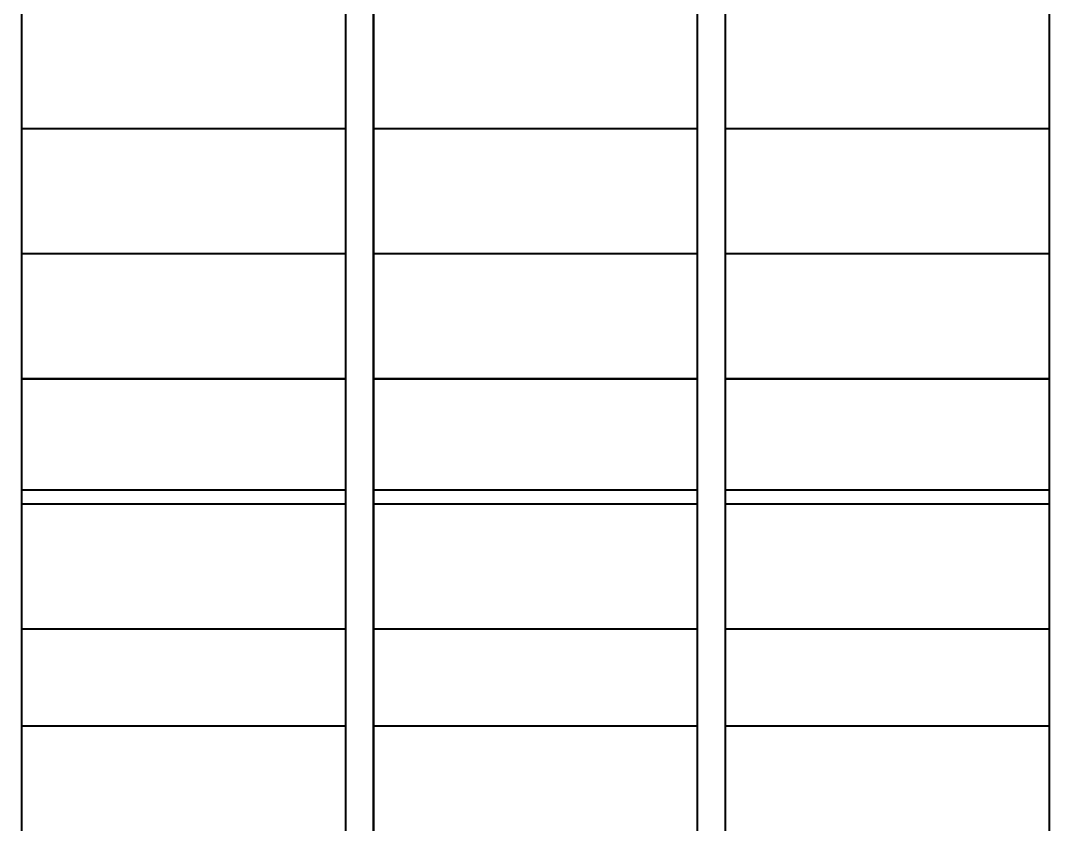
# Model space of a CAD drawing. Header units: metres. Extents: x 0 to 8.5, y 0 to 11.
# Drawn here: x 0.092 to 3.605, y 5.5 to 8.242 of the extents above; entities that cross this region are included whole.
import ezdxf

# ---------------------------------------------------------------- set-up
doc = ezdxf.new("R2010")
doc.units = ezdxf.units.M

msp = doc.modelspace()

# ---------------------------------------------------------------- linework, layer by layer
at = {"color": 7, "const_width": 0.00694}
for points in [[(0.0955, 7.8735), (1.2007, 7.8735), (1.2007, 8.3003), (0.0955, 8.3003), (0.0955, 7.8735)], [(0.0955, 7.8735), (1.2007, 7.8735), (1.2007, 8.3003), (0.0955, 8.3003), (0.0955, 7.8735)], [(0.0955, 7.8735), (1.2007, 7.8735), (1.2007, 8.3003), (0.0955, 8.3003), (0.0955, 7.8735)], [(0.0955, 7.8735), (1.2007, 7.8735), (1.2007, 8.3003), (0.0955, 8.3003), (0.0955, 7.8735)], [(1.2961, 7.8735), (2.4013, 7.8735), (2.4013, 8.3003), (1.2961, 8.3003), (1.2961, 7.8735)], [(1.2961, 7.8735), (2.4013, 7.8735), (2.4013, 8.3003), (1.2961, 8.3003), (1.2961, 7.8735)], [(1.2961, 7.8735), (2.4013, 7.8735), (2.4013, 8.3003), (1.2961, 8.3003), (1.2961, 7.8735)], [(1.2961, 7.8735), (2.4013, 7.8735), (2.4013, 8.3003), (1.2961, 8.3003), (1.2961, 7.8735)], [(2.4968, 7.8735), (3.6019, 7.8735), (3.6019, 8.3003), (2.4968, 8.3003), (2.4968, 7.8735)], [(2.4968, 7.8735), (3.6019, 7.8735), (3.6019, 8.3003), (2.4968, 8.3003), (2.4968, 7.8735)], [(2.4968, 7.8735), (3.6019, 7.8735), (3.6019, 8.3003), (2.4968, 8.3003), (2.4968, 7.8735)], [(2.4968, 7.8735), (3.6019, 7.8735), (3.6019, 8.3003), (2.4968, 8.3003), (2.4968, 7.8735)], [(0.0955, 7.4467), (1.2007, 7.4467), (1.2007, 7.8735), (0.0955, 7.8735), (0.0955, 7.4467)], [(0.0955, 7.4467), (1.2007, 7.4467), (1.2007, 7.8735), (0.0955, 7.8735), (0.0955, 7.4467)], [(0.0955, 7.4467), (1.2007, 7.4467), (1.2007, 7.8735), (0.0955, 7.8735), (0.0955, 7.4467)], [(0.0955, 7.4467), (1.2007, 7.4467), (1.2007, 7.8735), (0.0955, 7.8735), (0.0955, 7.4467)], [(1.2961, 7.4467), (2.4013, 7.4467), (2.4013, 7.8735), (1.2961, 7.8735), (1.2961, 7.4467)], [(1.2961, 7.4467), (2.4013, 7.4467), (2.4013, 7.8735), (1.2961, 7.8735), (1.2961, 7.4467)], [(1.2961, 7.4467), (2.4013, 7.4467), (2.4013, 7.8735), (1.2961, 7.8735), (1.2961, 7.4467)], [(1.2961, 7.4467), (2.4013, 7.4467), (2.4013, 7.8735), (1.2961, 7.8735), (1.2961, 7.4467)], [(2.4968, 7.4467), (3.6019, 7.4467), (3.6019, 7.8735), (2.4968, 7.8735), (2.4968, 7.4467)], [(2.4968, 7.4467), (3.6019, 7.4467), (3.6019, 7.8735), (2.4968, 7.8735), (2.4968, 7.4467)], [(2.4968, 7.4467), (3.6019, 7.4467), (3.6019, 7.8735), (2.4968, 7.8735), (2.4968, 7.4467)], [(2.4968, 7.4467), (3.6019, 7.4467), (3.6019, 7.8735), (2.4968, 7.8735), (2.4968, 7.4467)], [(0.0955, 6.6411), (1.2007, 6.6411), (1.2007, 7.4467), (0.0955, 7.4467), (0.0955, 6.6411)], [(0.0955, 6.6411), (1.2007, 6.6411), (1.2007, 7.4467), (0.0955, 7.4467), (0.0955, 6.6411)], [(0.0955, 7.0199), (1.2007, 7.0199), (1.2007, 7.4467), (0.0955, 7.4467), (0.0955, 7.0199)], [(0.0955, 7.0199), (1.2007, 7.0199), (1.2007, 7.4467), (0.0955, 7.4467), (0.0955, 7.0199)], [(1.2961, 6.6411), (2.4013, 6.6411), (2.4013, 7.4467), (1.2961, 7.4467), (1.2961, 6.6411)], [(1.2961, 6.6411), (2.4013, 6.6411), (2.4013, 7.4467), (1.2961, 7.4467), (1.2961, 6.6411)], [(1.2961, 7.0199), (2.4013, 7.0199), (2.4013, 7.4467), (1.2961, 7.4467), (1.2961, 7.0199)], [(1.2961, 7.0199), (2.4013, 7.0199), (2.4013, 7.4467), (1.2961, 7.4467), (1.2961, 7.0199)], [(2.4968, 6.6411), (3.6019, 6.6411), (3.6019, 7.4467), (2.4968, 7.4467), (2.4968, 6.6411)], [(2.4968, 6.6411), (3.6019, 6.6411), (3.6019, 7.4467), (2.4968, 7.4467), (2.4968, 6.6411)], [(2.4968, 7.0199), (3.6019, 7.0199), (3.6019, 7.4467), (2.4968, 7.4467), (2.4968, 7.0199)], [(2.4968, 7.0199), (3.6019, 7.0199), (3.6019, 7.4467), (2.4968, 7.4467), (2.4968, 7.0199)], [(0.0955, 6.593), (1.2007, 6.593), (1.2007, 7.0199), (0.0955, 7.0199), (0.0955, 6.593)], [(0.0955, 6.593), (1.2007, 6.593), (1.2007, 7.0199), (0.0955, 7.0199), (0.0955, 6.593)], [(1.2961, 6.593), (2.4013, 6.593), (2.4013, 7.0199), (1.2961, 7.0199), (1.2961, 6.593)], [(1.2961, 6.593), (2.4013, 6.593), (2.4013, 7.0199), (1.2961, 7.0199), (1.2961, 6.593)], [(2.4968, 6.593), (3.6019, 6.593), (3.6019, 7.0199), (2.4968, 7.0199), (2.4968, 6.593)], [(2.4968, 6.593), (3.6019, 6.593), (3.6019, 7.0199), (2.4968, 7.0199), (2.4968, 6.593)], [(0.0955, 5.8356), (1.2007, 5.8356), (1.2007, 6.6411), (0.0955, 6.6411), (0.0955, 5.8356)], [(0.0955, 5.8356), (1.2007, 5.8356), (1.2007, 6.6411), (0.0955, 6.6411), (0.0955, 5.8356)], [(1.2961, 5.8356), (2.4013, 5.8356), (2.4013, 6.6411), (1.2961, 6.6411), (1.2961, 5.8356)], [(1.2961, 5.8356), (2.4013, 5.8356), (2.4013, 6.6411), (1.2961, 6.6411), (1.2961, 5.8356)], [(2.4968, 5.8356), (3.6019, 5.8356), (3.6019, 6.6411), (2.4968, 6.6411), (2.4968, 5.8356)], [(2.4968, 5.8356), (3.6019, 5.8356), (3.6019, 6.6411), (2.4968, 6.6411), (2.4968, 5.8356)], [(0.0955, 6.1662), (1.2007, 6.1662), (1.2007, 6.593), (0.0955, 6.593), (0.0955, 6.1662)], [(0.0955, 6.1662), (1.2007, 6.1662), (1.2007, 6.593), (0.0955, 6.593), (0.0955, 6.1662)], [(1.2961, 6.1662), (2.4013, 6.1662), (2.4013, 6.593), (1.2961, 6.593), (1.2961, 6.1662)], [(1.2961, 6.1662), (2.4013, 6.1662), (2.4013, 6.593), (1.2961, 6.593), (1.2961, 6.1662)], [(2.4968, 6.1662), (3.6019, 6.1662), (3.6019, 6.593), (2.4968, 6.593), (2.4968, 6.1662)], [(2.4968, 6.1662), (3.6019, 6.1662), (3.6019, 6.593), (2.4968, 6.593), (2.4968, 6.1662)], [(0.0955, 5.3607), (1.2007, 5.3607), (1.2007, 6.1662), (0.0955, 6.1662), (0.0955, 5.3607)], [(0.0955, 5.3607), (1.2007, 5.3607), (1.2007, 6.1662), (0.0955, 6.1662), (0.0955, 5.3607)], [(1.2961, 5.3607), (2.4013, 5.3607), (2.4013, 6.1662), (1.2961, 6.1662), (1.2961, 5.3607)], [(1.2961, 5.3607), (2.4013, 5.3607), (2.4013, 6.1662), (1.2961, 6.1662), (1.2961, 5.3607)], [(2.4968, 5.3607), (3.6019, 5.3607), (3.6019, 6.1662), (2.4968, 6.1662), (2.4968, 5.3607)], [(2.4968, 5.3607), (3.6019, 5.3607), (3.6019, 6.1662), (2.4968, 6.1662), (2.4968, 5.3607)], [(0.0955, 5.03), (1.2007, 5.03), (1.2007, 5.8356), (0.0955, 5.8356), (0.0955, 5.03)], [(0.0955, 5.03), (1.2007, 5.03), (1.2007, 5.8356), (0.0955, 5.8356), (0.0955, 5.03)], [(1.2961, 5.03), (2.4013, 5.03), (2.4013, 5.8356), (1.2961, 5.8356), (1.2961, 5.03)], [(1.2961, 5.03), (2.4013, 5.03), (2.4013, 5.8356), (1.2961, 5.8356), (1.2961, 5.03)], [(2.4968, 5.03), (3.6019, 5.03), (3.6019, 5.8356), (2.4968, 5.8356), (2.4968, 5.03)], [(2.4968, 5.03), (3.6019, 5.03), (3.6019, 5.8356), (2.4968, 5.8356), (2.4968, 5.03)]]:
    msp.add_lwpolyline(points, close=True, dxfattribs=at)

doc.saveas('drawing.dxf')
